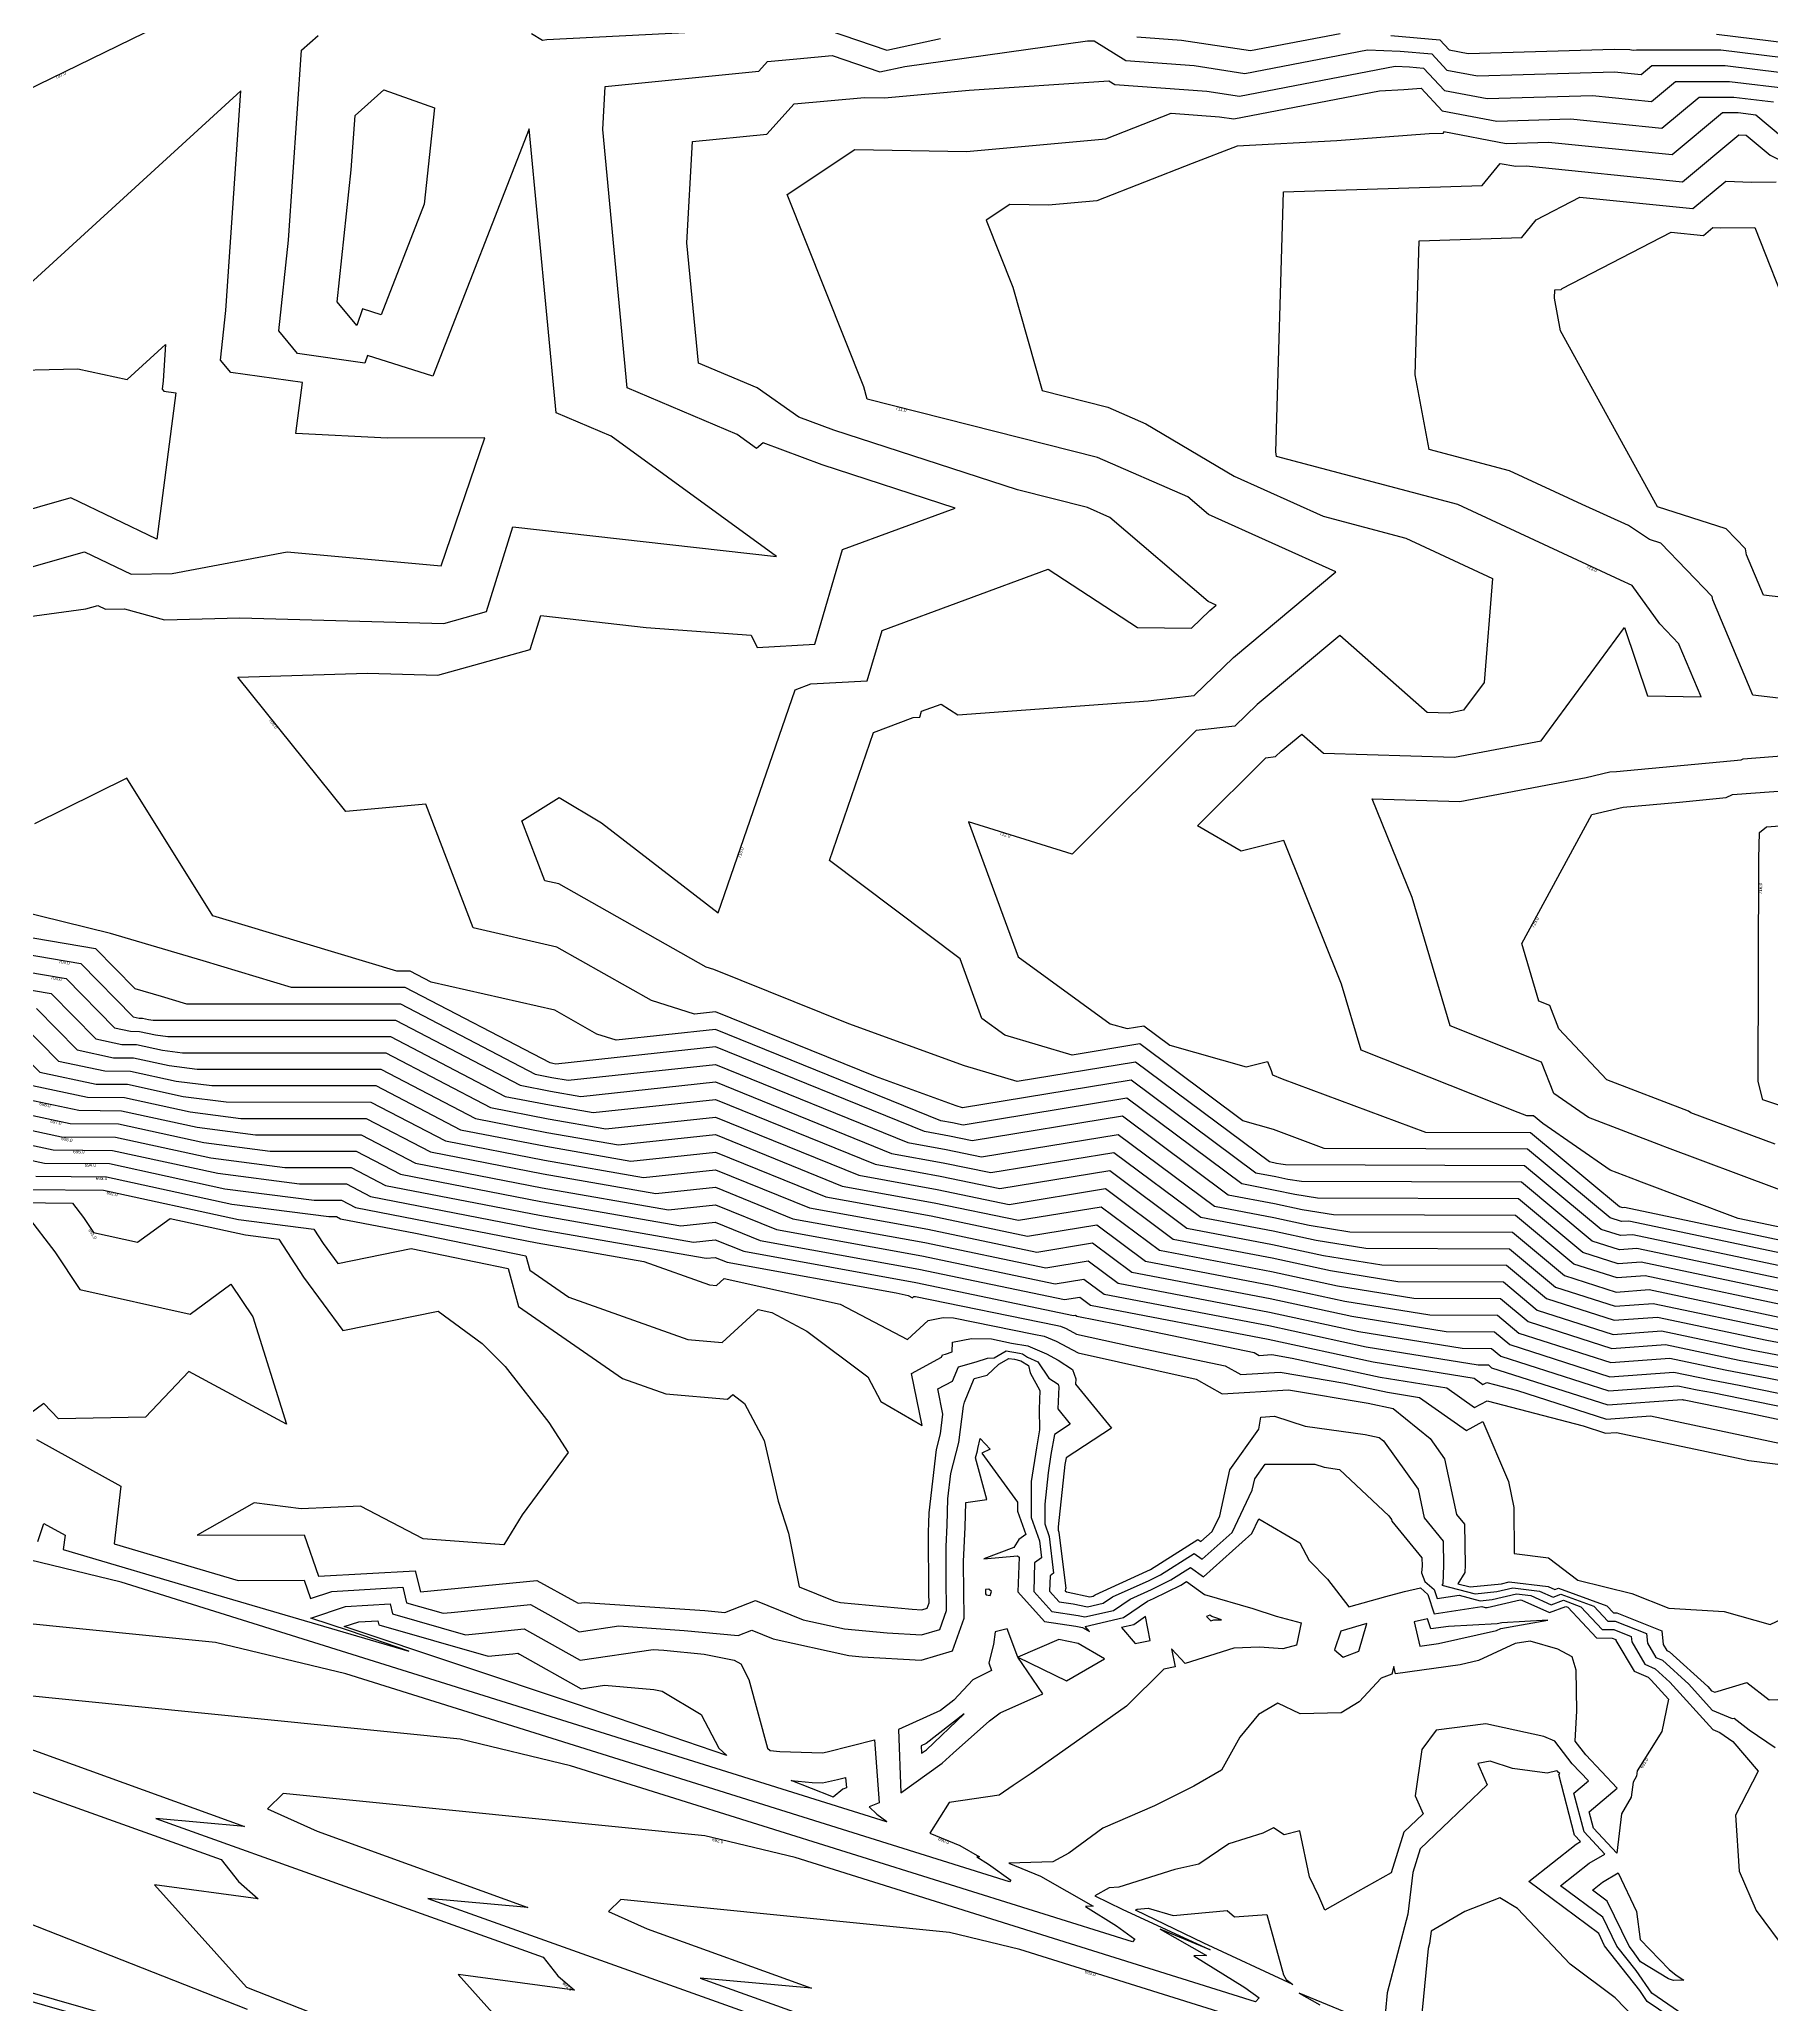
# Model space of a CAD drawing. Extents: x 1684434 to 1702565, y 997334 to 1000228.
# Drawn here: x 1698121.1 to 1698386.3, y 999311.3 to 999612.2 of the extents above; entities that cross this region are included whole.
import ezdxf

# ---------------------------------------------------------------- set-up
doc = ezdxf.new("R2010")
doc.units = 0
doc.layers.add('Default', color=7, linetype='Continuous')

msp = doc.modelspace()

# ---------------------------------------------------------------- linework, layer by layer
at = {"layer": 'Default'}
for points in [[(1698112.71, 999601.35), (1698149.43, 999619.27)], [(1698196.42, 999613.15), (1698198.11, 999612.12), (1698198.81, 999612.22), (1698229.02, 999613.74)], [(1698235.15, 999615.93), (1698250.85, 999610.57), (1698259.07, 999612.35)], [(1698112.43, 999522.88), (1698128.2, 999525.04), (1698130.02, 999525.56), (1698131.21, 999524.99), (1698134.11, 999525.03), (1698140.23, 999523.34), (1698151.79, 999523.68), (1698182.99, 999522.78), (1698189.56, 999524.61), (1698193.57, 999537.62), (1698233.97, 999533.05), (1698208.62, 999551.5), (1698200.2, 999555.06), (1698196.09, 999598.56), (1698181.35, 999560.67), (1698171.33, 999563.85), (1698170.93, 999562.66), (1698160.62, 999564.14), (1698157.73, 999567.6), (1698159.24, 999581.5), (1698161.23, 999610.59), (1698163.79, 999612.85)], [(1698396.31, 999420.65), (1698365.71, 999427.09), (1698363.03, 999426.9), (1698358.83, 999428.24), (1698348.04, 999437.23), (1698314.35, 999437.33), (1698312.25, 999437.67), (1698310.42, 999438.06), (1698307.34, 999438.65), (1698288.26, 999452.88), (1698262.42, 999448.64), (1698261.47, 999448.92), (1698249.11, 999453.41), (1698224.63, 999463.32), (1698221.42, 999462.98), (1698214.82, 999465.05), (1698200.33, 999473.24), (1698187.5, 999476.17), (1698180.24, 999495.14), (1698167.99, 999494.01), (1698151.47, 999514.6), (1698171.26, 999515.18), (1698182.11, 999514.87), (1698196.24, 999518.79), (1698197.85, 999524), (1698214.01, 999522.17), (1698230.07, 999520.99), (1698230.98, 999519.12), (1698239.8, 999519.63), (1698244.07, 999534.11), (1698261.32, 999540.46), (1698240.95, 999547.07), (1698231.91, 999550.46), (1698230.91, 999549.58), (1698227.93, 999551.75), (1698211.09, 999558.87), (1698207.35, 999598.44), (1698207.71, 999605.01), (1698231.26, 999607.35), (1698232.6, 999608.84), (1698237.05, 999609.24), (1698242.48, 999609.75), (1698249.77, 999607.26), (1698253.59, 999608.09), (1698281.56, 999612.03), (1698282.18, 999612), (1698282.62, 999612), (1698287.45, 999608.98), (1698297.91, 999608.23), (1698305.69, 999607.03), (1698324.47, 999610.65), (1698329.47, 999610.42), (1698334.28, 999610.02), (1698336.6, 999607.53), (1698341.32, 999606.64), (1698362.29, 999607.25), (1698366.34, 999606.84), (1698367.99, 999608.22), (1698379.2, 999608.22), (1698392.03, 999606.65)], [(1698289.13, 999612.64), (1698295.98, 999612.14), (1698306.54, 999610.52), (1698320.26, 999613.16)], [(1698328.04, 999612.81), (1698335.52, 999612.18), (1698336.95, 999610.65), (1698339.86, 999610.1), (1698362.2, 999610.75), (1698364.63, 999610.67), (1698365.13, 999610.58), (1698365.62, 999610.63), (1698378.54, 999610.63), (1698394.74, 999608.65)], [(1698377.88, 999613.04), (1698397.45, 999610.66)], [(1698398.45, 999422.16), (1698365.09, 999429.19), (1698363.19, 999429.06), (1698360.23, 999430.01), (1698348.5, 999439.77), (1698311.89, 999439.88), (1698311.16, 999440), (1698310.52, 999440.13), (1698309.45, 999440.34), (1698288.91, 999455.65), (1698270.83, 999452.68), (1698262.73, 999455.07), (1698245.02, 999461.49), (1698224.35, 999469.8), (1698223.19, 999470.16), (1698200.64, 999482.91), (1698198.5, 999483.4), (1698194.98, 999492.58), (1698200.7, 999496.13), (1698207.18, 999492.26), (1698225.04, 999478.51), (1698236.79, 999512.63), (1698239.22, 999513.55), (1698247.85, 999514.04), (1698250.12, 999521.73), (1698275.57, 999531.11), (1698289.24, 999522.16), (1698297.52, 999522.1), (1698300.29, 999524.77), (1698301.27, 999525.59), (1698300.05, 999526.14), (1698285.01, 999539.04), (1698281.56, 999540.54), (1698270.85, 999543.25), (1698242.75, 999552.38), (1698237.4, 999554.38), (1698230.97, 999558.88), (1698221.99, 999562.68), (1698220.25, 999581.06), (1698221.09, 999596.58), (1698232.46, 999597.71), (1698236.66, 999602.39), (1698247.43, 999603.35), (1698250.51, 999603.29), (1698263.46, 999604.47), (1698284.83, 999605.91), (1698285.78, 999605.32), (1698299.84, 999604.31), (1698304.84, 999603.54), (1698328.68, 999608.13), (1698330.9, 999608.03), (1698333.04, 999607.85), (1698336.25, 999604.41), (1698342.78, 999603.18), (1698358.91, 999603.65), (1698367.93, 999602.74), (1698371.6, 999605.81), (1698379.87, 999605.81), (1698389.31, 999604.65)], [(1698180, 999587.03), (1698173.41, 999570.08), (1698170.55, 999570.99), (1698169.68, 999568.45), (1698166.66, 999572.07), (1698168.85, 999592.28), (1698169.42, 999600.59), (1698173.85, 999604.49), (1698181.59, 999601.74), (1698180, 999587.03)], [(1698400.59, 999423.68), (1698364.46, 999431.3), (1698363.35, 999431.21), (1698361.63, 999431.77), (1698348.96, 999442.32), (1698317.83, 999442.41), (1698310.04, 999445.31), (1698305.35, 999446.65), (1698289.57, 999458.42), (1698279.24, 999456.72), (1698268.94, 999459.76), (1698265.42, 999462.31), (1698262.06, 999471.44), (1698242.06, 999486.48), (1698248.82, 999506.12), (1698254.89, 999508.4), (1698255.9, 999508.46), (1698256.17, 999509.36), (1698259.16, 999510.46), (1698261.7, 999508.79), (1698290.88, 999510.95), (1698297.91, 999511.78), (1698303.93, 999517.59), (1698319.61, 999530.69), (1698300.1, 999539.49), (1698296.93, 999542.2), (1698283.12, 999548.22), (1698247.86, 999557.16), (1698247.34, 999559.02), (1698235.61, 999588.46), (1698245.97, 999595.4), (1698263.06, 999595.07), (1698284.37, 999597), (1698294.38, 999600.92), (1698301.77, 999600.39), (1698303.99, 999600.05), (1698326.3, 999604.35), (1698330, 999604.55), (1698332.67, 999604.76), (1698335.91, 999601.3), (1698344.24, 999599.72), (1698355.53, 999600.05), (1698369.52, 999598.64), (1698375.22, 999603.4), (1698380.53, 999603.39), (1698386.6, 999602.65)], [(1698117.07, 999530.68), (1698127.97, 999533.79), (1698135.15, 999530.35), (1698141.44, 999530.45), (1698159.04, 999533.76), (1698182.62, 999531.64), (1698189.3, 999551.25), (1698174.39, 999551.17), (1698160.36, 999551.89), (1698161.36, 999559.68), (1698150.38, 999561.25), (1698148.81, 999563.14), (1698149.63, 999570.72), (1698151.92, 999604.34), (1698116.61, 999572.07)], [(1698388, 999597.2), (1698383.89, 999600.65), (1698381.19, 999600.98), (1698378.83, 999600.98), (1698371.11, 999594.54), (1698352.15, 999596.45), (1698345.7, 999596.26), (1698336.16, 999598.06), (1698335.98, 999597.85), (1698333.88, 999597.78), (1698319.74, 999596.71), (1698304.52, 999595.87), (1698297.58, 999593.22), (1698283.02, 999587.51), (1698275.62, 999586.84), (1698269.67, 999586.95), (1698266.07, 999584.54), (1698270.15, 999574.3), (1698274.61, 999558.46), (1698284.68, 999555.91), (1698290.53, 999553.36), (1698304.01, 999545.37), (1698317.68, 999539.21), (1698330.33, 999535.84), (1698343.58, 999529.69), (1698342.3, 999513.78), (1698339.15, 999509.51), (1698336.94, 999509.09), (1698333.61, 999509.19), (1698320.23, 999520.98), (1698307.58, 999510.41), (1698304.14, 999507.09), (1698298.2, 999506.39), (1698279.25, 999487.49), (1698263.35, 999492.44), (1698270.96, 999471.74), (1698285.07, 999461.52), (1698287.64, 999460.76), (1698290.22, 999461.19), (1698294.17, 999458.25), (1698305.87, 999454.89), (1698309.14, 999455.71), (1698309.7, 999454.33), (1698309.89, 999453.69), (1698311.4, 999453.09), (1698333.35, 999444.91), (1698349.42, 999444.86), (1698363.02, 999433.53), (1698363.52, 999433.37), (1698363.83, 999433.4), (1698402.73, 999425.2)], [(1698404.87, 999426.72), (1698381.22, 999431.7), (1698365.98, 999437.39), (1698365.89, 999437.44), (1698361.6, 999439.09), (1698351.29, 999446.23), (1698349.88, 999447.4), (1698348.87, 999447.41), (1698347.5, 999447.92), (1698323.49, 999457.44), (1698320.49, 999467.59), (1698311.62, 999489.57), (1698305.12, 999487.95), (1698298.43, 999491.8), (1698308.89, 999502.23), (1698310.37, 999502.41), (1698311.23, 999503.23), (1698314.39, 999505.87), (1698317.73, 999502.93), (1698337.76, 999502.32), (1698351.02, 999504.83), (1698363.81, 999522.18), (1698367.34, 999511.73), (1698375.52, 999511.58), (1698372.18, 999519.54), (1698372.15, 999519.69), (1698369.21, 999522.74), (1698364.98, 999528.62), (1698363.2, 999529.43), (1698338.28, 999541.01), (1698310.54, 999548.39), (1698310.41, 999549.1), (1698311.57, 999588.88), (1698342.03, 999589.87), (1698344.78, 999593.25), (1698347.16, 999592.8), (1698348.77, 999592.85), (1698372.7, 999590.43), (1698381.32, 999597.63), (1698382.44, 999597.59), (1698386.11, 999594.51), (1698392.35, 999591.39)], [(1698395.25, 999510.44), (1698383.47, 999511.81), (1698377.33, 999526.43), (1698377.24, 999526.95), (1698369.38, 999535.09), (1698367.63, 999535.65), (1698364.42, 999537.78), (1698357.3, 999541.04), (1698346.22, 999546.18), (1698333.9, 999549.46), (1698331.75, 999560.85), (1698332.35, 999581.39), (1698348.07, 999581.9), (1698350.29, 999584.63), (1698356.96, 999588.08), (1698374.29, 999586.33), (1698379.32, 999590.53), (1698383.25, 999590.39), (1698387.04, 999590.41)], [(1698410.19, 999524.24), (1698385.07, 999527.14), (1698382.48, 999533.33), (1698382.33, 999534.22), (1698379.38, 999537.27), (1698368.85, 999540.65), (1698354.03, 999567.6), (1698353.08, 999572.6), (1698353.12, 999573.89), (1698354.11, 999573.92), (1698354.25, 999574.09), (1698370.93, 999582.73), (1698375.88, 999582.23), (1698377.32, 999583.43), (1698378.44, 999583.39), (1698383.75, 999583.42), (1698389.31, 999569.35)], [(1698113.8, 999561.48), (1698126.96, 999561.79), (1698134.51, 999560.16), (1698140.4, 999565.54), (1698140.02, 999559.94), (1698139.88, 999558.68), (1698140.14, 999558.36), (1698141.97, 999558.1), (1698139.09, 999535.72), (1698125.92, 999542.03), (1698105.94, 999536.32)], [(1698404.39, 999429.8), (1698369.98, 999442.64), (1698369.75, 999442.78), (1698358.29, 999447.17), (1698353, 999450.84), (1698351.09, 999455.64), (1698337.1, 999461.19), (1698331.27, 999480.86), (1698325.18, 999495.95), (1698338.58, 999495.54), (1698357.92, 999499.21), (1698361.58, 999500.06), (1698362.59, 999500.15), (1698381.65, 999501.93), (1698381.97, 999502.08), (1698389.13, 999502.61)], [(1698394.17, 999419.13), (1698366.34, 999424.99), (1698362.86, 999424.74), (1698357.43, 999426.48), (1698347.58, 999434.69), (1698316.81, 999434.78), (1698313.34, 999435.34), (1698310.32, 999435.99), (1698305.23, 999436.97), (1698287.6, 999450.11), (1698262.53, 999446), (1698260.9, 999446.34), (1698259.12, 999446.66), (1698224.63, 999460.64), (1698209.39, 999459.01), (1698206.46, 999459.93), (1698200.02, 999463.57), (1698181.07, 999467.9), (1698177.87, 999469.58), (1698175.82, 999469.58), (1698152.6, 999476.56), (1698147.66, 999478.01), (1698134.5, 999499.12), (1698120.35, 999492.14)], [(1698386.89, 999443.08), (1698373.98, 999447.89), (1698373.6, 999448.13), (1698361.11, 999452.91), (1698353.77, 999460.73), (1698352.35, 999464.29), (1698350.7, 999464.94), (1698348.08, 999473.8), (1698358.79, 999493.56), (1698363.58, 999494.67), (1698372.21, 999495.46), (1698379.36, 999496.13), (1698380.36, 999496.6), (1698402.87, 999498.26)], [(1698408.59, 999441.94), (1698384.99, 999449.86), (1698384.25, 999452.66), (1698384.4, 999486.81), (1698384.49, 999490.78), (1698385.57, 999491.68), (1698413.91, 999493.76)], [(1698392.04, 999417.61), (1698366.97, 999422.89), (1698362.7, 999422.58), (1698356.04, 999424.71), (1698347.11, 999432.14), (1698319.27, 999432.23), (1698314.43, 999433.01), (1698310.23, 999433.92), (1698303.12, 999435.28), (1698286.94, 999447.34), (1698263.94, 999443.57), (1698260.43, 999444.3), (1698256.61, 999444.99), (1698224.63, 999457.95), (1698200.15, 999455.34), (1698199.73, 999455.42), (1698199.31, 999455.5), (1698177.11, 999467.07), (1698159.71, 999467.08), (1698146.17, 999471.15), (1698131.96, 999475.31), (1698092.37, 999485.09)], [(1698089.16, 999479.91), (1698129.69, 999473.02), (1698135.68, 999466.93), (1698139.73, 999465.74), (1698143.6, 999464.57), (1698176.36, 999464.56), (1698197.02, 999453.8), (1698199.54, 999453.3), (1698202.07, 999452.86), (1698224.62, 999455.27), (1698254.09, 999443.33), (1698259.96, 999442.26), (1698265.35, 999441.14), (1698286.29, 999444.57), (1698301.02, 999433.59), (1698310.13, 999431.85), (1698315.51, 999430.69), (1698321.73, 999429.67), (1698346.65, 999429.6), (1698354.64, 999422.95), (1698362.54, 999420.42), (1698367.59, 999420.79), (1698389.9, 999416.09)], [(1698089.67, 999477.14), (1698127.43, 999470.73), (1698135.45, 999462.56), (1698136.37, 999462.36), (1698136.89, 999462.36), (1698137.8, 999462.16), (1698138.51, 999462.07), (1698175.61, 999462.06), (1698194.72, 999452.09), (1698199.36, 999451.19), (1698203.99, 999450.38), (1698224.62, 999452.59), (1698251.58, 999441.66), (1698259.49, 999440.22), (1698266.76, 999438.71), (1698285.63, 999441.8), (1698298.91, 999431.91), (1698310.03, 999429.78), (1698316.6, 999428.36), (1698324.19, 999427.12), (1698346.19, 999427.06), (1698353.24, 999421.19), (1698362.37, 999418.26), (1698368.22, 999418.69), (1698387.76, 999414.57)], [(1698090.18, 999474.38), (1698125.16, 999468.44), (1698132.59, 999460.87), (1698135.05, 999460.35), (1698136.43, 999460.34), (1698138.86, 999459.81), (1698140.75, 999459.56), (1698174.86, 999459.55), (1698192.43, 999450.39), (1698199.17, 999449.08), (1698205.9, 999447.9), (1698224.61, 999449.9), (1698249.06, 999439.99), (1698259.03, 999438.18), (1698268.17, 999436.28), (1698284.98, 999439.03), (1698296.8, 999430.22), (1698309.93, 999427.71), (1698317.69, 999426.03), (1698326.65, 999424.57), (1698345.73, 999424.52), (1698351.84, 999419.42), (1698362.21, 999416.1), (1698368.85, 999416.59), (1698385.62, 999413.05), (1698398.93, 999410.56)], [(1698090.69, 999471.62), (1698122.9, 999466.15), (1698129.74, 999459.18), (1698133.73, 999458.33), (1698135.97, 999458.31), (1698139.92, 999457.45), (1698142.99, 999457.05), (1698174.11, 999457.04), (1698190.14, 999448.69), (1698198.98, 999446.97), (1698207.82, 999445.43), (1698224.61, 999447.22), (1698246.54, 999438.33), (1698258.56, 999436.14), (1698269.58, 999433.84), (1698284.32, 999436.26), (1698294.69, 999428.53), (1698309.83, 999425.64), (1698318.78, 999423.7), (1698329.1, 999422.02), (1698345.27, 999421.97), (1698350.45, 999417.66), (1698362.05, 999413.94), (1698369.47, 999414.48), (1698383.48, 999411.53), (1698394.6, 999409.45)], [(1698120.63, 999463.85), (1698126.88, 999457.49), (1698132.41, 999456.31), (1698135.51, 999456.29), (1698140.98, 999455.1), (1698145.23, 999454.55), (1698173.36, 999454.53), (1698187.85, 999446.98), (1698198.8, 999444.85), (1698209.74, 999442.95), (1698224.6, 999444.53), (1698244.03, 999436.66), (1698258.09, 999434.11), (1698270.99, 999431.41), (1698283.66, 999433.49), (1698292.58, 999426.85), (1698309.73, 999423.56), (1698319.87, 999421.37), (1698331.56, 999419.47), (1698344.81, 999419.43), (1698349.05, 999415.9), (1698361.88, 999411.78), (1698370.1, 999412.38), (1698381.35, 999410.01), (1698390.26, 999408.34)], [(1698118.37, 999461.56), (1698124.03, 999455.8), (1698131.09, 999454.3), (1698135.05, 999454.26), (1698142.04, 999452.74), (1698147.47, 999452.04), (1698172.61, 999452.03), (1698185.55, 999445.28), (1698198.61, 999442.74), (1698211.66, 999440.47), (1698224.6, 999441.85), (1698241.51, 999434.99), (1698257.62, 999432.07), (1698272.4, 999428.98), (1698283.01, 999430.72), (1698290.47, 999425.16), (1698309.63, 999421.49), (1698320.96, 999419.04), (1698334.02, 999416.92), (1698344.34, 999416.89), (1698347.65, 999414.13), (1698361.72, 999409.62), (1698370.73, 999410.28), (1698379.21, 999408.49), (1698385.93, 999407.23), (1698406.17, 999403.12)], [(1698116.1, 999459.27), (1698121.17, 999454.11), (1698129.77, 999452.28), (1698134.59, 999452.24), (1698143.1, 999450.39), (1698149.71, 999449.53), (1698171.86, 999449.52), (1698183.26, 999443.58), (1698198.43, 999440.63), (1698213.57, 999437.99), (1698224.59, 999439.16), (1698238.99, 999433.33), (1698257.15, 999430.03), (1698273.81, 999426.55), (1698282.35, 999427.95), (1698288.36, 999423.47), (1698309.53, 999419.42), (1698322.05, 999416.72), (1698336.48, 999414.37), (1698343.88, 999414.34), (1698346.25, 999412.37), (1698361.56, 999407.46), (1698371.35, 999408.18), (1698377.07, 999406.98), (1698381.6, 999406.13), (1698405.46, 999401.28)], [(1698118.32, 999452.42), (1698128.45, 999450.26), (1698134.13, 999450.21), (1698144.16, 999448.03), (1698151.95, 999447.02), (1698171.1, 999447.01), (1698180.97, 999441.87), (1698198.24, 999438.51), (1698215.49, 999435.51), (1698224.59, 999436.48), (1698236.48, 999431.66), (1698256.68, 999427.99), (1698275.22, 999424.12), (1698281.7, 999425.18), (1698286.25, 999421.79), (1698309.43, 999417.35), (1698323.14, 999414.39), (1698338.94, 999411.81), (1698343.42, 999411.8), (1698344.86, 999410.61), (1698361.39, 999405.3), (1698371.98, 999406.08), (1698374.93, 999405.46), (1698377.27, 999405.02), (1698404.74, 999399.43)], [(1698112.61, 999449.04), (1698125.81, 999446.23), (1698133.21, 999446.17), (1698146.28, 999443.32), (1698156.44, 999442.01), (1698169.6, 999442), (1698176.38, 999438.47), (1698197.87, 999434.29), (1698219.33, 999430.55), (1698224.58, 999431.11), (1698231.45, 999428.33), (1698255.74, 999423.91), (1698278.04, 999419.26), (1698280.38, 999419.64), (1698282.03, 999418.41), (1698309.23, 999413.21), (1698325.32, 999409.73), (1698340.76, 999407.22), (1698342.12, 999406.26), (1698342.74, 999406.59), (1698347.42, 999405.36), (1698361.07, 999400.98), (1698367.79, 999401.48), (1698376.65, 999399.59), (1698392.82, 999396.14)], [(1698115.47, 999450.73), (1698127.13, 999448.25), (1698133.67, 999448.19), (1698145.22, 999445.68), (1698154.19, 999444.51), (1698170.35, 999444.51), (1698178.68, 999440.17), (1698198.05, 999436.4), (1698217.41, 999433.03), (1698224.59, 999433.79), (1698233.96, 999429.99), (1698256.21, 999425.95), (1698276.63, 999421.69), (1698281.04, 999422.41), (1698284.14, 999420.1), (1698309.33, 999415.28), (1698324.23, 999412.06), (1698341.4, 999409.26), (1698342.96, 999409.26), (1698343.46, 999408.84), (1698361.23, 999403.14), (1698372.61, 999403.98), (1698372.79, 999403.94), (1698372.94, 999403.91), (1698383.19, 999401.83), (1698402.79, 999397.64)], [(1698106.9, 999445.66), (1698123.17, 999442.2), (1698132.29, 999442.12), (1698148.4, 999438.61), (1698160.92, 999436.99), (1698168.1, 999436.99), (1698171.8, 999435.06), (1698197.49, 999430.06), (1698223.16, 999425.59), (1698224.57, 999425.74), (1698226.41, 999424.99), (1698252.3, 999420.29), (1698254.14, 999419.88), (1698254.79, 999419.54), (1698254.99, 999419.73), (1698255.13, 999419.75), (1698255.23, 999419.75), (1698276.71, 999415.33), (1698277.46, 999415.19), (1698278.32, 999414.82), (1698279.88, 999414), (1698288.28, 999412.14), (1698302.68, 999409.13), (1698305.04, 999407.78), (1698311.08, 999408.14), (1698321, 999406.48), (1698327.5, 999405.07), (1698332.41, 999404.27), (1698339.59, 999399.24), (1698342.12, 999400.59), (1698346.02, 999391.44), (1698346.88, 999387.42), (1698346.92, 999380.37), (1698352.19, 999379.73), (1698356.65, 999376.33), (1698364.92, 999374.27), (1698370.61, 999372.01), (1698379.06, 999371.52), (1698386.09, 999369.52), (1698390.95, 999371.8)], [(1698109.76, 999447.35), (1698124.49, 999444.21), (1698132.75, 999444.14), (1698147.34, 999440.96), (1698158.68, 999439.5), (1698168.85, 999439.49), (1698174.09, 999436.76), (1698197.68, 999432.18), (1698221.25, 999428.07), (1698224.58, 999428.42), (1698228.93, 999426.66), (1698255.28, 999421.87), (1698279.45, 999416.83), (1698279.73, 999416.87), (1698279.92, 999416.73), (1698286.19, 999415.53), (1698307.11, 999411.16), (1698307.86, 999410.73), (1698309.78, 999410.84), (1698312.94, 999410.31), (1698326.41, 999407.4), (1698336.59, 999405.75), (1698340.85, 999402.75), (1698342.79, 999403.79), (1698357.49, 999399.92), (1698360.9, 999398.82), (1698362.58, 999398.94), (1698380.95, 999395.04), (1698382.84, 999394.63), (1698402.6, 999392.11)], [(1698104.05, 999443.97), (1698121.85, 999440.18), (1698131.83, 999440.09), (1698149.47, 999436.25), (1698163.16, 999434.48), (1698167.35, 999434.48), (1698169.51, 999433.36), (1698197.31, 999427.95), (1698213.63, 999425.11), (1698223.68, 999421.54), (1698224.79, 999421.44), (1698225.96, 999422.5), (1698243.68, 999418.58), (1698254, 999413.15), (1698257.2, 999416.08), (1698259.46, 999416.52), (1698261.06, 999416.5), (1698273.34, 999413.97), (1698274.95, 999413.68), (1698276.8, 999412.89), (1698280.16, 999411.11), (1698298.24, 999407.1), (1698302.22, 999404.83), (1698312.38, 999405.44), (1698324.53, 999403.4), (1698328.37, 999402.6), (1698334.04, 999398.01), (1698336.26, 999394.9), (1698338.08, 999386.38), (1698339.32, 999384.87), (1698339.43, 999378.6), (1698339.37, 999377.47), (1698338.26, 999375.76), (1698340.18, 999375.27), (1698344.97, 999375.77), (1698346.17, 999376.04), (1698352.13, 999375.32), (1698353.13, 999374.87), (1698353.72, 999375.09), (1698361.11, 999372.38), (1698362.1, 999371.33), (1698362.64, 999371.31), (1698369.54, 999368.57), (1698369.74, 999366.45), (1698370.29, 999365.53), (1698370.71, 999365.35), (1698376.54, 999360.03), (1698377.14, 999359.37), (1698377.64, 999359.15), (1698382.55, 999360.64), (1698385.98, 999357.96), (1698395.17, 999358.32)], [(1698119.21, 999436.15), (1698130.91, 999436.05), (1698151.59, 999431.54), (1698163.1, 999430.05), (1698164.52, 999427.86), (1698166.77, 999424.8), (1698178.01, 999427.09), (1698192.86, 999424.05), (1698194.46, 999418.22), (1698210.35, 999407.19), (1698217.03, 999404.82), (1698226.46, 999404), (1698227.27, 999404.73), (1698229.08, 999403.38), (1698232.08, 999397.68), (1698234.21, 999388.38), (1698235.77, 999383.48), (1698237.44, 999375.27), (1698242.71, 999373.12), (1698243.76, 999372.89), (1698254.71, 999371.85), (1698256.22, 999371.76), (1698257.02, 999372), (1698257.32, 999372.83), (1698257.3, 999374.23), (1698257.23, 999383.72), (1698257.29, 999385.03), (1698257.34, 999386.64), (1698258.44, 999396.29), (1698259.06, 999398.69), (1698259.45, 999401.73), (1698258.67, 999405.58), (1698260.89, 999406.78), (1698261.8, 999408.99), (1698264.51, 999409.72), (1698266.25, 999410.31), (1698267.3, 999410.34), (1698269.13, 999411.41), (1698271.18, 999411.08), (1698271.61, 999410.97), (1698272.41, 999410.47), (1698273.95, 999409.76), (1698275.65, 999407.26), (1698277.06, 999406.32), (1698277.21, 999405.93), (1698277.02, 999402.52), (1698278.94, 999400.18), (1698276.52, 999398.6), (1698275.97, 999395.53), (1698275.55, 999392.74), (1698275.03, 999387.95), (1698275.02, 999384.92), (1698275.71, 999382.98), (1698276.39, 999377.37), (1698275.84, 999376.97), (1698275.76, 999374.64), (1698277.24, 999373), (1698279.37, 999372.68), (1698281.57, 999372.21), (1698284, 999372.77), (1698285.43, 999373.75), (1698291.01, 999376.28), (1698292.78, 999377.14), (1698297.91, 999380.39), (1698299.14, 999379.51), (1698303.72, 999383.61), (1698306.79, 999390.07), (1698307.18, 999391.82), (1698308.78, 999394.07), (1698316.38, 999394.07), (1698317.8, 999393.6), (1698320.18, 999393.27), (1698327.71, 999386.18), (1698328.12, 999385.61), (1698328.18, 999385.34), (1698332.77, 999379.71), (1698332.8, 999378.52), (1698332.74, 999377.45), (1698333.24, 999376.12), (1698334.67, 999374.86), (1698335.11, 999373.48), (1698338.51, 999373.99), (1698341.72, 999373.16), (1698343.52, 999373.35), (1698347.28, 999374.21), (1698349.44, 999373.95), (1698352.59, 999372.52), (1698354.44, 999373.22), (1698357.11, 999372.24), (1698360.38, 999368.77), (1698362.16, 999368.73), (1698364.83, 999367.67), (1698364.91, 999366.85), (1698366.94, 999363.43), (1698368.51, 999362.75), (1698370.77, 999360.68), (1698377.34, 999353.42), (1698378.41, 999352.97), (1698380.4, 999351.6), (1698384.25, 999347.08), (1698380.78, 999340.3), (1698381.35, 999331.74), (1698383.97, 999325.7), (1698388.8, 999319.18)], [(1698120.53, 999438.16), (1698131.37, 999438.07), (1698150.53, 999433.9), (1698165.4, 999431.97), (1698166.6, 999431.97), (1698167.21, 999431.65), (1698178.67, 999429.42), (1698195.59, 999425.96), (1698196.19, 999423.77), (1698202.15, 999419.64), (1698220.36, 999413.18), (1698225.62, 999412.72), (1698231.15, 999417.74), (1698233.23, 999417.28), (1698238.58, 999414.46), (1698247.92, 999407.44), (1698249.91, 999403.66), (1698256.24, 999399.97), (1698254.62, 999407.94), (1698259.24, 999410.44), (1698259.39, 999410.81), (1698259.84, 999410.93), (1698260.87, 999411.28), (1698260.92, 999412.73), (1698263.8, 999413.29), (1698266.9, 999413.25), (1698269.96, 999412.62), (1698272.44, 999412.17), (1698275.28, 999410.95), (1698277.08, 999410), (1698279.27, 999408.54), (1698279.78, 999407.16), (1698279.74, 999406.31), (1698285.26, 999399.58), (1698278.29, 999395.02), (1698278.2, 999394.51), (1698278.13, 999394.04), (1698277.09, 999384.46), (1698277.09, 999383.96), (1698277.21, 999383.64), (1698278.26, 999375.01), (1698278.19, 999374.97), (1698278.18, 999374.69), (1698278.36, 999374.5), (1698278.61, 999374.46), (1698281.94, 999373.75), (1698282.46, 999373.87), (1698282.76, 999374.08), (1698290.67, 999377.66), (1698291.23, 999377.93), (1698298.49, 999382.54), (1698298.95, 999382.21), (1698300.67, 999383.75), (1698301.82, 999386.17), (1698303.39, 999393.19), (1698307.8, 999399.41), (1698308.13, 999401.29), (1698310.19, 999401.44), (1698314.93, 999399.88), (1698324.08, 999398.61), (1698326.26, 999398.16), (1698326.92, 999397.62), (1698332.19, 999390.26), (1698333.13, 999385.86), (1698336.04, 999382.29), (1698336.11, 999378.56), (1698335.97, 999375.73), (1698335.84, 999375.53), (1698340.95, 999374.22), (1698344.24, 999374.56), (1698346.72, 999375.12), (1698350.78, 999374.63), (1698352.86, 999373.69), (1698354.08, 999374.16), (1698359.11, 999372.31), (1698361.24, 999370.05), (1698362.4, 999370.02), (1698367.19, 999368.12), (1698367.33, 999366.65), (1698368.62, 999364.48), (1698369.61, 999364.05), (1698373.65, 999360.36), (1698377.24, 999356.39), (1698380.27, 999355.1), (1698380.58, 999355.2), (1698382.89, 999353.4), (1698386.86, 999350.69)], [(1698117.89, 999434.13), (1698126.13, 999434.06), (1698127.83, 999431.86), (1698129.36, 999429.56), (1698136.12, 999428.04), (1698141.1, 999431.7), (1698152.65, 999429.19), (1698157.76, 999428.53), (1698161.55, 999422.68), (1698167.55, 999414.52), (1698182.16, 999417.49), (1698188.89, 999412.56), (1698192.43, 999409), (1698199.11, 999400.47), (1698202.07, 999395.86), (1698195.02, 999386.33), (1698192.18, 999381.73), (1698179.85, 999382.62), (1698170.25, 999387.66), (1698161.17, 999387.22), (1698153.98, 999388.15), (1698145.25, 999383.19), (1698161.63, 999383.25), (1698163.83, 999376.9), (1698178.64, 999377.76), (1698179.43, 999374.5), (1698197.24, 999376.27), (1698203.01, 999373.09), (1698203.6, 999372.76), (1698204.61, 999372.91), (1698222.96, 999371.67), (1698226.05, 999371.38), (1698230.76, 999373.2), (1698238.06, 999370.23), (1698244.39, 999368.84), (1698250.9, 999368.22), (1698256.16, 999367.92), (1698258.96, 999368.75), (1698260.01, 999371.65), (1698259.95, 999376.55), (1698259.91, 999381.45), (1698260.07, 999384.73), (1698260.2, 999388.76), (1698260.64, 999392.62), (1698261.89, 999397.4), (1698262.59, 999402.93), (1698262.74, 999403.57), (1698264.21, 999407.17), (1698266.19, 999407.71), (1698268.01, 999409.36), (1698269.55, 999410.26), (1698270.38, 999410.13), (1698271.39, 999409.89), (1698272.53, 999409.17), (1698272.79, 999408.06), (1698274.28, 999405.37), (1698274.17, 999402.48), (1698274.25, 999399.35), (1698273.75, 999396.55), (1698272.97, 999391.43), (1698272.94, 999385.88), (1698274.21, 999382.33), (1698274.53, 999379.72), (1698273.48, 999378.97), (1698273.34, 999374.59), (1698276.13, 999371.5), (1698280.13, 999370.9), (1698281.19, 999370.67), (1698285.55, 999371.68), (1698288.1, 999373.42), (1698291.36, 999374.9), (1698294.34, 999376.34), (1698297.33, 999378.24), (1698299.32, 999376.8), (1698306.76, 999383.47), (1698307.82, 999385.7), (1698314.07, 999382.03), (1698315.51, 999379.32), (1698318.34, 999376.46), (1698321.59, 999372.2), (1698327.25, 999373.8), (1698330.11, 999374.57), (1698332.55, 999375.13), (1698333.7, 999374.11), (1698334.64, 999371.16), (1698341.96, 999372.25), (1698342.49, 999372.11), (1698342.79, 999372.14), (1698347.84, 999373.29), (1698348.09, 999373.26), (1698352.32, 999371.34), (1698354.8, 999372.29), (1698355.11, 999372.17), (1698359.52, 999367.49), (1698361.91, 999367.44), (1698362.48, 999367.22), (1698362.49, 999367.05), (1698365.27, 999362.38), (1698367.41, 999361.45), (1698367.89, 999361.01), (1698370.54, 999358.07), (1698369.54, 999353.14), (1698365.76, 999347.11), (1698365.66, 999346.3), (1698365.15, 999345.4), (1698364.84, 999343.06), (1698363.34, 999340.53), (1698362.61, 999334.49), (1698359.05, 999338.31), (1698358.4, 999340.81), (1698362.66, 999344.45), (1698357.9, 999349.54), (1698356.25, 999351.67), (1698356.5, 999356.31), (1698356.39, 999362.53), (1698355.78, 999364.57), (1698353.59, 999365.76), (1698349.37, 999366.98), (1698347.08, 999366.59), (1698341.46, 999363.99), (1698338.63, 999363.35), (1698328.76, 999361.98), (1698328.5, 999363.07), (1698328.17, 999361.93), (1698326.55, 999361.31), (1698323.19, 999357.66), (1698320.4, 999355.98), (1698314.14, 999355.86), (1698310.7, 999357.49), (1698307.78, 999355.73), (1698304.92, 999352.28), (1698302.09, 999347.21), (1698297.86, 999344.75), (1698291.82, 999341.75), (1698283.91, 999338.31), (1698278.72, 999334.52), (1698276.25, 999333.17), (1698269.51, 999332.96), (1698274.4, 999330.99), (1698282.42, 999326.4), (1698281.25, 999326.36), (1698286.04, 999323.37), (1698288.84, 999321.36), (1698288.48, 999320.93), (1698202.41, 999347.89), (1698185.52, 999351.97), (1698106.74, 999359.88)], [(1698119.2, 999432.09), (1698123.44, 999426.59), (1698127.27, 999420.84), (1698144.15, 999417.04), (1698150.41, 999421.65), (1698153.75, 999416.65), (1698158.9, 999400.17), (1698143.95, 999408.27), (1698137.34, 999401.28), (1698123.99, 999401), (1698121.78, 999403.38), (1698118.65, 999401.05)], [(1698120.64, 999397.86), (1698133.56, 999390.68), (1698132.51, 999381.88), (1698151.53, 999376.27), (1698161.63, 999376.31), (1698162.61, 999373.49), (1698165.88, 999374.58), (1698176.73, 999375.21), (1698177.31, 999372.82), (1698182.89, 999371.23), (1698184.16, 999371.35), (1698196.28, 999372.56), (1698200.21, 999370.39), (1698203.75, 999368.4), (1698209.83, 999369.3), (1698219.84, 999368.62), (1698228.08, 999367.85), (1698230.18, 999368.66), (1698233.42, 999367.34), (1698245.01, 999364.79), (1698247.09, 999364.59), (1698256.11, 999364.08), (1698260.91, 999365.5), (1698262.7, 999370.47), (1698262.6, 999378.88), (1698262.59, 999379.18), (1698262.85, 999384.43), (1698262.97, 999388.19), (1698266.14, 999388.67), (1698264.44, 999395.05), (1698264.72, 999396.12), (1698264.76, 999396.47), (1698265.12, 999398), (1698266.68, 999396.37), (1698265.41, 999395.75), (1698270.87, 999388.23), (1698270.86, 999386.85), (1698272.13, 999383.31), (1698271.08, 999382.55), (1698270.32, 999381.29), (1698265.68, 999379.59), (1698270.86, 999380.02), (1698271.09, 999379.82), (1698270.91, 999374.54), (1698275.01, 999370), (1698279.8, 999369.28), (1698280.8, 999369.07), (1698281.9, 999368.43), (1698281.21, 999369.22), (1698287.1, 999370.58), (1698290.77, 999373.1), (1698291.7, 999373.52), (1698295.89, 999375.55), (1698296.74, 999376.09), (1698299.51, 999374.1), (1698306.9, 999371.95), (1698310.48, 999370.77), (1698314.29, 999369.77), (1698313.58, 999366.36), (1698311.48, 999365.77), (1698307.93, 999366.05), (1698303.96, 999365.92), (1698296.55, 999363.54), (1698294.46, 999365.81), (1698295.01, 999363.04), (1698293.26, 999362.7), (1698287.54, 999356.99), (1698282.13, 999353.17), (1698272.97, 999346.71), (1698270.21, 999344.86), (1698268.07, 999343.38), (1698260.4, 999342.25), (1698257.42, 999337.55), (1698262.05, 999335.68), (1698265.06, 999333.96), (1698264.62, 999333.95), (1698266.42, 999332.83), (1698269.84, 999330.36), (1698269.64, 999330.12), (1698168.01, 999361.96), (1698148.07, 999366.77), (1698055.06, 999376.11)], [(1698153.42, 999303.48), (1698046.25, 999334.24), (1698044.33, 999332.6), (1697910.08, 999373.06), (1697905.83, 999371.31), (1697857.63, 999376.08), (1697759.89, 999395.43)], [(1698120.86, 999382.22), (1698121.78, 999384.99), (1698125.01, 999383.19), (1698124.75, 999380.99), (1698146.82, 999374.49), (1698177.67, 999365.41), (1698168.58, 999368.53), (1698162.65, 999370.5), (1698167.94, 999372.26), (1698174.81, 999372.66), (1698175.18, 999371.14), (1698186.35, 999367.96), (1698188.88, 999368.2), (1698195.32, 999368.84), (1698197.41, 999367.69), (1698203.9, 999364.04), (1698215.06, 999365.69), (1698216.72, 999365.57), (1698222.9, 999365), (1698227.49, 999364.08), (1698228.49, 999363.48), (1698229.74, 999361.1), (1698232.59, 999350.6), (1698232.96, 999350.23), (1698234.49, 999350.08), (1698241.02, 999349.86), (1698241.69, 999350.01), (1698248.97, 999351.87), (1698249.69, 999342.21), (1698248.15, 999341.58), (1698249.32, 999340.46), (1698250.84, 999339.36), (1698250.8, 999339.31), (1698133.61, 999376.02), (1698110.63, 999381.57)], [(1698197.65, 999289.41), (1698100.16, 999317.39), (1698097.99, 999315.52), (1697975.24, 999352.51), (1697969.96, 999350.35), (1697910.09, 999356.27), (1697788.7, 999380.29)], [(1698266.47, 999374.91), (1698265.95, 999374.87), (1698265.95, 999374.23), (1698266.06, 999374.06), (1698266.67, 999373.98), (1698266.88, 999374.55), (1698266.47, 999374.91)], [(1698226.34, 999349.45), (1698203.34, 999357.33), (1698167.76, 999369.19), (1698169.99, 999369.93), (1698172.9, 999370.1), (1698173.06, 999369.46), (1698189.82, 999364.69), (1698193.6, 999365.05), (1698194.36, 999365.13), (1698194.61, 999364.99), (1698204.05, 999359.68), (1698207.63, 999360.21), (1698215.18, 999359.56), (1698216.44, 999359.3), (1698222.41, 999355.72), (1698225.1, 999350.59), (1698226.34, 999349.45)], [(1698290.45, 999370.72), (1698288.65, 999369.48), (1698286.78, 999369.05), (1698288.88, 999366.63), (1698291.17, 999367.08), (1698290.45, 999370.72)], [(1698301.1, 999370.59), (1698300.63, 999370.73), (1698300.29, 999370.97), (1698299.82, 999370.75), (1698300.45, 999370.06), (1698300.91, 999370.21), (1698302.12, 999370.25), (1698301.1, 999370.59)], [(1698320.38, 999368.5), (1698319.4, 999365.63), (1698320.75, 999364.5), (1698323.13, 999365.41), (1698324.33, 999369.65), (1698320.38, 999368.5)], [(1698345.02, 999369.76), (1698344.3, 999369.61), (1698336.87, 999369.23), (1698334.17, 999368.83), (1698333.66, 999370.41), (1698331.58, 999369.93), (1698332.49, 999366.21), (1698335.31, 999366.6), (1698344.21, 999368.62), (1698344.87, 999368.92), (1698352.05, 999370.17), (1698345.02, 999369.76)], [(1698267.46, 999368.41), (1698267.17, 999366.46), (1698266.48, 999363.65), (1698266.89, 999362.47), (1698264.01, 999361.05), (1698261.1, 999357.92), (1698259.07, 999356.34), (1698252.65, 999353.42), (1698252.97, 999343.73), (1698259.33, 999348.27), (1698260.99, 999349.83), (1698266.55, 999354.78), (1698268.22, 999355.98), (1698274.76, 999358.92), (1698270.91, 999364.5), (1698269.29, 999368.85), (1698267.46, 999368.41)], [(1698284.2, 999364.26), (1698280.14, 999366.61), (1698277.17, 999367.23), (1698270.91, 999364.5), (1698278.37, 999360.89), (1698284.2, 999364.26)], [(1698256.86, 999351.3), (1698256.11, 999350.96), (1698256.15, 999349.82), (1698256.9, 999350.35), (1698262.71, 999355.83), (1698256.86, 999351.3)], [(1698097.26, 999352.01), (1698148.91, 999333.54), (1698151.56, 999330.15), (1698154.61, 999327.5), (1698138.72, 999329.64), (1698152.78, 999313.98), (1698196.47, 999296.79)], [(1698113.08, 999352.82), (1698152.48, 999338.58), (1698138.92, 999339.79), (1698198.24, 999318.57), (1698200.47, 999315.73), (1698203.02, 999313.51), (1698185.2, 999315.9), (1698200.98, 999298.34)], [(1698375.19, 999308.13), (1698367.99, 999313.06), (1698365.58, 999316.55), (1698362.65, 999320.28), (1698360.51, 999324.68), (1698354.02, 999329.5), (1698358.41, 999332.96), (1698360.79, 999334.36), (1698357.61, 999337.77), (1698356.07, 999343.69), (1698358.27, 999345.57), (1698355.81, 999348.19), (1698353.13, 999351.65), (1698351.45, 999352.36), (1698342.58, 999354.3), (1698334.98, 999353.33), (1698332.77, 999350.39), (1698331.77, 999343.26), (1698332.97, 999340.54), (1698330.04, 999337.73), (1698328.1, 999331.51), (1698322.95, 999328.63), (1698317.92, 999325.77), (1698317.01, 999327.94), (1698315.55, 999330.88), (1698314.07, 999337.92), (1698311.68, 999337.33), (1698310.04, 999338.36), (1698308.41, 999337.55), (1698303.23, 999335.92), (1698298.63, 999332.8), (1698294.95, 999332), (1698286.36, 999329.3), (1698284.91, 999329.19), (1698282.68, 999327.97), (1698286.86, 999325.94), (1698300.34, 999319.72), (1698292.71, 999322.89), (1698299.79, 999318.84), (1698297.88, 999318.78), (1698305.67, 999313.92), (1698307.84, 999312.36), (1698307.32, 999311.74), (1698236.8, 999333.83), (1698222.97, 999337.18), (1698158.43, 999343.65), (1698156.01, 999341.29), (1698163.62, 999337.87), (1698195.9, 999326.2), (1698180.59, 999327.56), (1698247.58, 999303.61)], [(1698370.77, 999309.42), (1698367.3, 999311.8), (1698366.13, 999313.49), (1698360.76, 999320.33), (1698359.86, 999322.19), (1698349.14, 999330.15), (1698356.39, 999335.87), (1698357.07, 999336.27), (1698356.16, 999337.24), (1698353.74, 999346.57), (1698353.88, 999346.69), (1698353.72, 999346.85), (1698353.55, 999347.07), (1698353.45, 999347.11), (1698351.98, 999346.77), (1698346.66, 999347.47), (1698343.21, 999348.6), (1698341.35, 999348.21), (1698342.76, 999344.98), (1698332.52, 999335.15), (1698331.4, 999331.54), (1698330.65, 999325.18), (1698327.46, 999313.11), (1698327.19, 999310.34)], [(1698244.65, 999344.5), (1698244.1, 999344.28), (1698242.65, 999343.09), (1698242.42, 999343.18), (1698236.2, 999345.63), (1698239.42, 999345.3), (1698240.99, 999345.25), (1698243.31, 999345.8), (1698244.53, 999346.11), (1698244.65, 999344.5)], [(1698372.88, 999315.05), (1698371.33, 999315.01), (1698370.56, 999315.28), (1698366.24, 999317.85), (1698365.03, 999319.62), (1698364.54, 999320.24), (1698361.17, 999327.17), (1698358.91, 999328.84), (1698360.44, 999330.05), (1698362.85, 999331.47), (1698365.63, 999325.56), (1698366.18, 999321.27), (1698370.66, 999316.68), (1698371.73, 999315.83), (1698372.88, 999315.05)], [(1698104.59, 999329.62), (1698152.92, 999310.61)], [(1698365.4, 999309.26), (1698362.4, 999312.37), (1698355.5, 999317.52), (1698347.44, 999326.02), (1698344.7, 999327.65), (1698339.38, 999325.56), (1698334.18, 999322.55), (1698333.96, 999320.66), (1698333.76, 999319.91), (1698332.48, 999306.77)], [(1698326.16, 999302.55), (1698271.2, 999319.77), (1698260.42, 999322.38), (1698210.11, 999327.42), (1698208.23, 999325.59), (1698214.16, 999322.92), (1698239.32, 999313.82), (1698222.25, 999315.34), (1698296.92, 999288.64)], [(1698313.02, 999314.41), (1698299.39, 999320.7), (1698288.94, 999325.79), (1698289.2, 999325.93), (1698290.88, 999326.06), (1698294.68, 999324.98), (1698302.94, 999325.73), (1698304.11, 999324.76), (1698309.05, 999325.13), (1698311.59, 999315.88), (1698311.99, 999315.16), (1698313.02, 999314.41)], [(1698322.67, 999309.48), (1698314.01, 999313.07), (1698317.15, 999311.28)]]:
    msp.add_lwpolyline(points, dxfattribs=at)

# ---------------------------------------------------------------- texts
for s, rotation, p in [(' 707.0', 26.0165, (1698123.5, 999606.06)), (' 711.0', 345.7853, (1698251.94, 999555.61)), (' 713.0', 335.0884, (1698357.72, 999531.43)), (' 709.0', 308.7424, (1698156.04, 999508.11)), (' 712.0', 342.6891, (1698267.85, 999490.52)), (' 710.0', 71.0039, (1698228.36, 999486.62)), (' 716.0', 89.7398, (1698384.88, 999481.16)), (' 715.0', 61.5397, (1698349.82, 999475.97)), (' 705.0', 350.3572, (1698123.8, 999470.84)), (' 704.0', 350.3572, (1698122.58, 999468.37)), (' 698.0', 347.9942, (1698120.86, 999449.07)), (' 697.0', 347.9942, (1698122.54, 999446.41)), (' 696.0', 347.9942, (1698124.22, 999443.76)), (' 695.0', 359.5041, (1698126.07, 999441.67)), (' 694.0', 359.5041, (1698127.82, 999439.63)), (' 693.0', 359.5041, (1698129.54, 999437.59)), (' 692.0', 347.7179, (1698131.15, 999435.48)), (' 691.0', 303.6661, (1698128.44, 999430.04)), (' 691.0', 57.9218, (1698366.46, 999347.28)), (' 692.0', 346.4134, (1698223.87, 999336.44)), (' 690.0', 338.0369, (1698258.49, 999336.58)), (' 693.0', 342.6073, (1698280.93, 999316.2)), (' 691.0', 319.0426, (1698200.99, 999314.62))]:
    msp.add_text(s, height=0.5, rotation=rotation, dxfattribs=at).set_placement(p)

doc.saveas('drawing.dxf')
